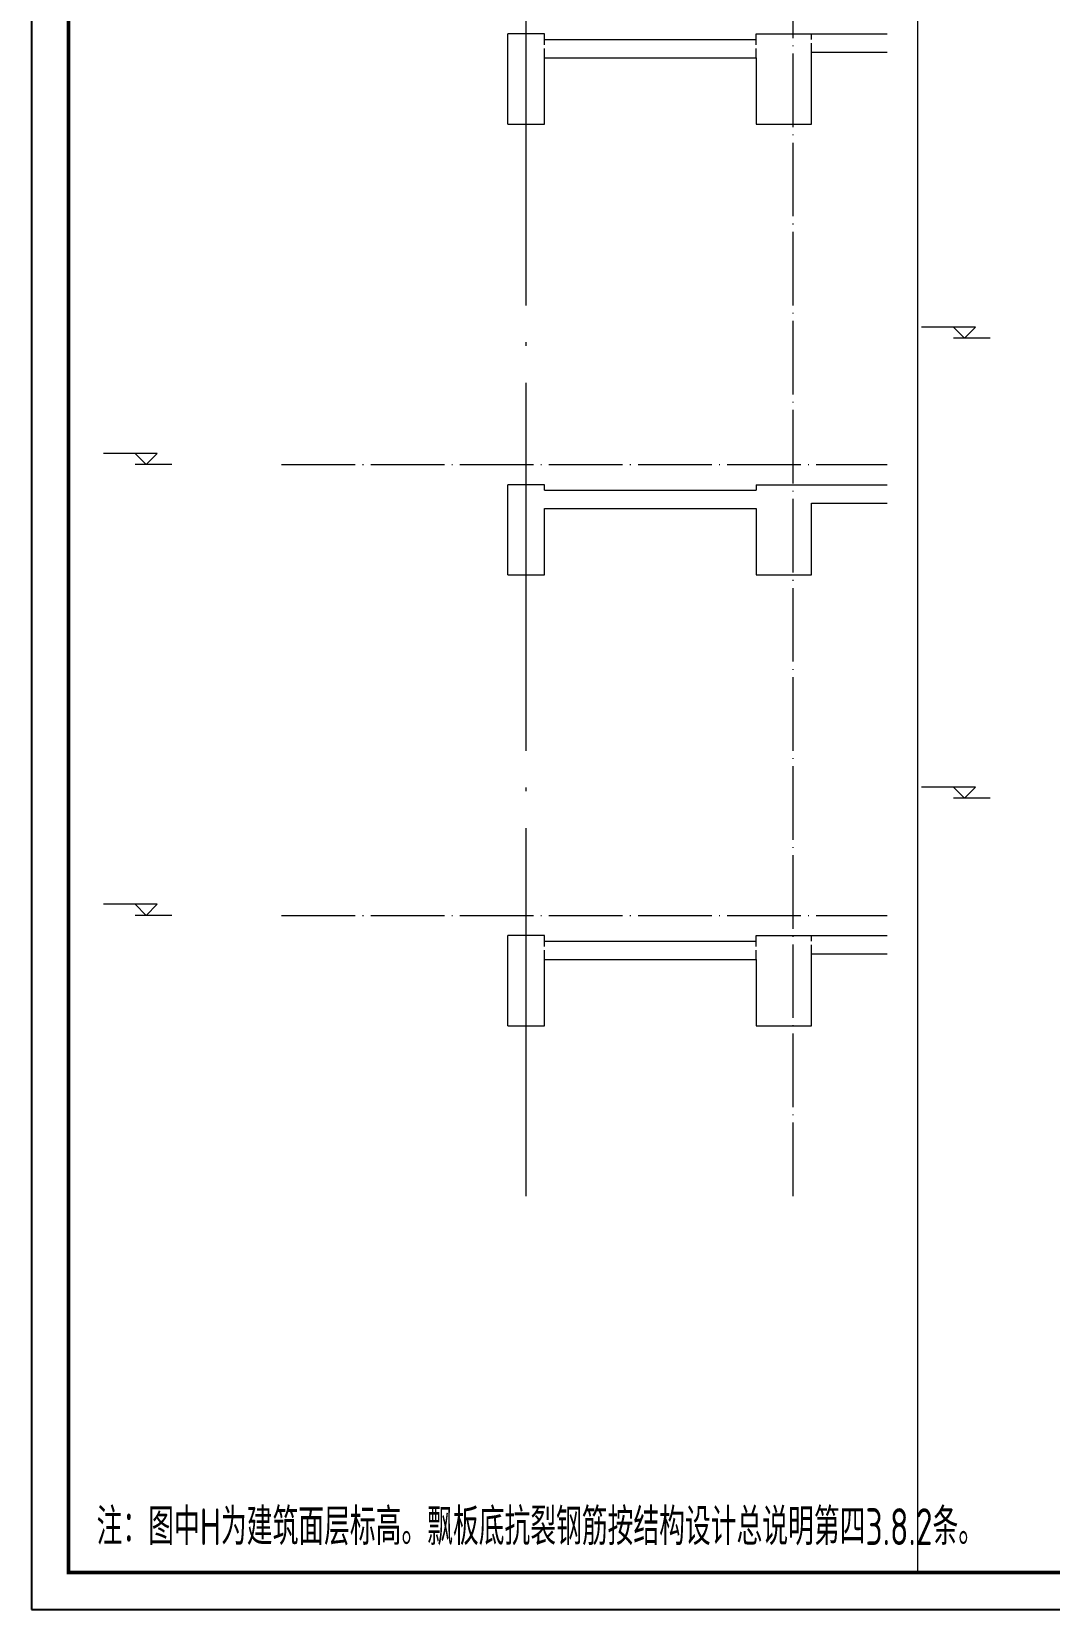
# Model space of a CAD drawing. Extents: x 5874492 to 7194610, y -939842 to -279257.
# Drawn here: x 6055361 to 6060890, y -716922 to -708348 of the extents above; entities that cross this region are included whole.
import ezdxf
from ezdxf.enums import TextEntityAlignment as Align

# ---------------------------------------------------------------- set-up
doc = ezdxf.new("R2010")
doc.units = 0
doc.header["$LTSCALE"] = 1000
doc.linetypes.add('DASH', pattern=[0.35, 0.25, -0.1])
doc.linetypes.add('DOTE', pattern=[2.42, 2, -0.2, 0.02, -0.2])
for name, color, linetype, lineweight in [('S-大样-HATCH', 251, 'Continuous', 20), ('S-大样-实线', 2, 'Continuous', 20), ('S-大样-标高', 3, 'Continuous', 20), ('S-大样-虚线', 4, 'DASH', 20), ('S-轴网-轴线', 1, 'DOTE', 9), ('S-通用-TEXT', 7, 'Continuous', 20)]:
    doc.layers.add(name, color=color, linetype=linetype, lineweight=lineweight)
doc.layers.add('Y-云图图框', color=7, linetype='Continuous')
doc.styles.add('_YT_Name', font='', dxfattribs={"width": 0.8})
doc.styles.add('_YT_Sign_Text', font='ros.shx', dxfattribs={"width": 0.8, "bigfont": 'hztxt.shx'})
doc.styles.get("Standard").update_dxf_attribs({"font": 'gbenor.shx', "bigfont": 'gbcbig.shx'})
doc.styles.add('TSSD_Rein', font='tssdeng.shx', dxfattribs={"width": 0.7, "bigfont": 'hztxt.shx'})
doc.styles.get('_YT_Name').set_extended_font_data('SimHei')

# ---------------------------------------------------------------- blocks, each defined once
blk = doc.blocks.new('ECMCTK_A1_竖_单行图名--0')
at = {"color": 4}
blk.add_lwpolyline([(0, 0), (594, 0), (594, 841), (0, 841)], close=True, dxfattribs=at)
at = {"const_width": 1}
blk.add_lwpolyline([(10, 10), (584, 10), (584, 816), (10, 816)], close=True, dxfattribs=at)
at = {"color": 80, "flags": 3}
for tag, height, p in [('YTHQINS', 3, (593.31, 817.5)), ('ECMCKEY', 3, (440.09, 590.57)), ('YTTQINS', 3.75, (595.35, 11.88)), ('YTFRAME', 3, (375.97, 4.92)), ('YTBARCODE_T1', 3, (493.74, 4.57))]:
    blk.add_attdef(tag, text='', height=height, dxfattribs=at).set_placement(p, align=Align.MIDDLE_CENTER)
for tag, height, style, width, p in [('证书编号', 4, '_YT_Sign_Text', 0.8, (461.87, 43.81)), ('审查批准号', 4, '_YT_Sign_Text', 0.8, (514.06, 43.81)), ('工程号', 4, '_YT_Sign_Text', 0.5, (557.08, 44.12)), ('设计单位', 6, '_YT_Name', 0.8, (376.75, 38.6)), ('建设单位', 4, '_YT_Sign_Text', 0.8, (487.96, 36.11)), ('阶段', 4, '_YT_Sign_Text', 0.8, (557.08, 35.81)), ('项目号', 4, '_YT_Sign_Text', 0.5, (575.08, 33.72)), ('项目名称', 4, '_YT_Sign_Text', 0.8, (487.96, 28.11)), ('专业', 4, '_YT_Sign_Text', 0.8, (557.08, 27.31)), ('图纸编号', 4, '_YT_Sign_Text', 0.5, (556.93, 19.36)), ('图纸名称', 4.5, '_YT_Name', 0.8, (488.39, 15.06)), ('版本号', 4, '_YT_Sign_Text', 0.8, (575.08, 13)), ('出图比例', 4.2, '_YT_Sign_Text', 0.8, (434.82, 11.78)), ('日期', 4, '_YT_Sign_Text', 0.5, (556.88, 12.13))]:
    blk.add_attdef(tag, text='', height=height, dxfattribs=dict(style=style, width=width)).set_placement(p, align=Align.CENTER)
at = {"style": '_YT_Sign_Text', "width": 0.8, "flags": 3}
for tag, p, height in [('[审定人]', (343.95, 27.81), 4.1), ('{审定人}', (358.87, 26.45), 6.24), ('[校对人]', (395.23, 27.82), 4.1), ('{校对人}', (411.35, 26.53), 6.24), ('[审核人]', (344.01, 19.76), 4.1), ('{审核人}', (359.98, 18.44), 6.24), ('[设计人]', (395.47, 20.21), 4.1), ('{设计人}', (411.48, 18.54), 6.24), ('{项目负责人}', (361.28, 10.72), 6.24), ('{专业负责人}', (411.58, 10.36), 6.24), ('[项目负责人]', (343.78, 12.01), 4.1), ('[专业负责人]', (395.74, 11.77), 4.1)]:
    blk.add_attdef(tag, p, '', height=height, dxfattribs=at)
at = {"color": 80, "flags": 3}
for tag, p in [('YTBZSIT', (10, 10)), ('EXT_TK_LEFT', (10, 10)), ('YTQRCODE', (304.56, 12.07))]:
    blk.add_attdef(tag, p, '', height=3, dxfattribs=at)
blk = doc.blocks.new('erqewr32432')
at = {"layer": 'S-大样-实线', "ltscale": 0.5}
for p, q in [((739863.3, 831976.5), (739863.3, 832466.5)), ((740063.3, 832466.5), (739863.3, 832466.5)), ((740063.3, 832436.5), (740063.3, 832466.5)), ((741213.3, 832466.5), (741923.2, 832466.5)), ((741213.3, 832436.5), (741213.3, 832466.5)), ((740063.3, 832436.5), (741213.3, 832436.5)), ((741513.3, 832366.5), (741923.2, 832366.5)), ((740063.3, 832336.5), (741213.3, 832336.5)), ((740063.3, 831976.5), (740063.3, 832336.5)), ((739863.3, 831976.5), (740063.3, 831976.5))]:
    blk.add_line(p, q, dxfattribs=at)
blk.add_lwpolyline([(741213.3, 832336.5), (741213.3, 831976.5), (741513.3, 831976.5), (741513.3, 832366.5)], dxfattribs=at)
at = {"layer": 'S-大样-虚线', "ltscale": 0.2}
for points in [[(741513.3, 832366.5), (741513.3, 832466.5)], [(740063.3, 832336.5), (740063.3, 832436.5)], [(741213.3, 832336.5), (741213.3, 832436.5)]]:
    blk.add_lwpolyline(points, dxfattribs=at)

msp = doc.modelspace()

# ---------------------------------------------------------------- linework, layer by layer
at = {"layer": 'S-大样-HATCH', "ltscale": 0.5}
msp.add_line((6060173.3, -700602), (6060173.3, -716722.4), dxfattribs=at)
at = {"layer": 'S-大样-实线', "ltscale": 0.5}
for p, q in [((6058147.7, -710810.8), (6057947.7, -710810.8)), ((6057947.7, -711300.8), (6057947.7, -710810.8)), ((6058147.7, -710840.8), (6058147.7, -710810.8)), ((6058147.7, -710840.8), (6059297.7, -710840.8)), ((6059297.7, -710810.8), (6059297.7, -710840.8)), ((6059297.7, -710810.8), (6060007.6, -710810.8)), ((6058147.7, -711300.8), (6058147.7, -710940.8)), ((6058147.7, -710940.8), (6059297.7, -710940.8)), ((6059597.7, -710910.8), (6060007.6, -710910.8)), ((6057947.7, -711300.8), (6058147.7, -711300.8))]:
    msp.add_line(p, q, dxfattribs=at)
msp.add_lwpolyline([(6059297.7, -710940.8), (6059297.7, -711300.8), (6059597.7, -711300.8), (6059597.7, -710910.8)], dxfattribs=at)
at = {"layer": 'S-大样-标高'}
for p, q in [((6060487.7, -709954.7), (6060195.5, -709954.7)), ((6060427.7, -710014.7), (6060367.7, -709954.7)), ((6060427.7, -710014.7), (6060487.7, -709954.7)), ((6060567.7, -710014.7), (6060367.7, -710014.7)), ((6056043.4, -710640.8), (6055751.1, -710640.8)), ((6055983.4, -710700.8), (6055923.4, -710640.8)), ((6055983.4, -710700.8), (6056043.4, -710640.8)), ((6056123.4, -710700.8), (6055923.4, -710700.8)), ((6060487.7, -712454.7), (6060195.5, -712454.7)), ((6060427.7, -712514.7), (6060367.7, -712454.7)), ((6060427.7, -712514.7), (6060487.7, -712454.7)), ((6060567.7, -712514.7), (6060367.7, -712514.7)), ((6056043.4, -713090.8), (6055751.1, -713090.8)), ((6055983.4, -713150.8), (6055923.4, -713090.8)), ((6055983.4, -713150.8), (6056043.4, -713090.8)), ((6056123.4, -713150.8), (6055923.4, -713150.8))]:
    msp.add_line(p, q, dxfattribs=at)
at = {"layer": 'S-轴网-轴线', "ltscale": 0.2}
for p, q in [((6059497.7, -714676.3), (6059497.7, -700790.1)), ((6056719.4, -710700.8), (6060007.6, -710700.8)), ((6056719.4, -713150.8), (6060007.6, -713150.8))]:
    msp.add_line(p, q, dxfattribs=at)
at = {"layer": 'S-轴网-轴线'}
msp.add_lwpolyline([(6058047.7, -714676.8), (6058047.7, -701017.5)], dxfattribs=at)

# ---------------------------------------------------------------- block references
for p in [(5318084.4, -1540827.3), (5318084.4, -1545727.3)]:
    msp.add_blockref('erqewr32432', p)
at = {"layer": 'Y-云图图框', "xscale": 20, "yscale": 20, "zscale": 20}
msp.add_blockref('ECMCTK_A1_竖_单行图名--0', (6055361.3, -716922.4), dxfattribs=at)

# ---------------------------------------------------------------- texts
at = {"layer": 'S-通用-TEXT', "style": 'TSSD_Rein', "width": 0.7}
msp.add_text('注：图中H为建筑面层标高。飘板底抗裂钢筋按结构设计总说明第四3.8.2条。 ', height=200, dxfattribs=at).set_placement((6055714.6, -716572.5))

doc.saveas('drawing.dxf')
